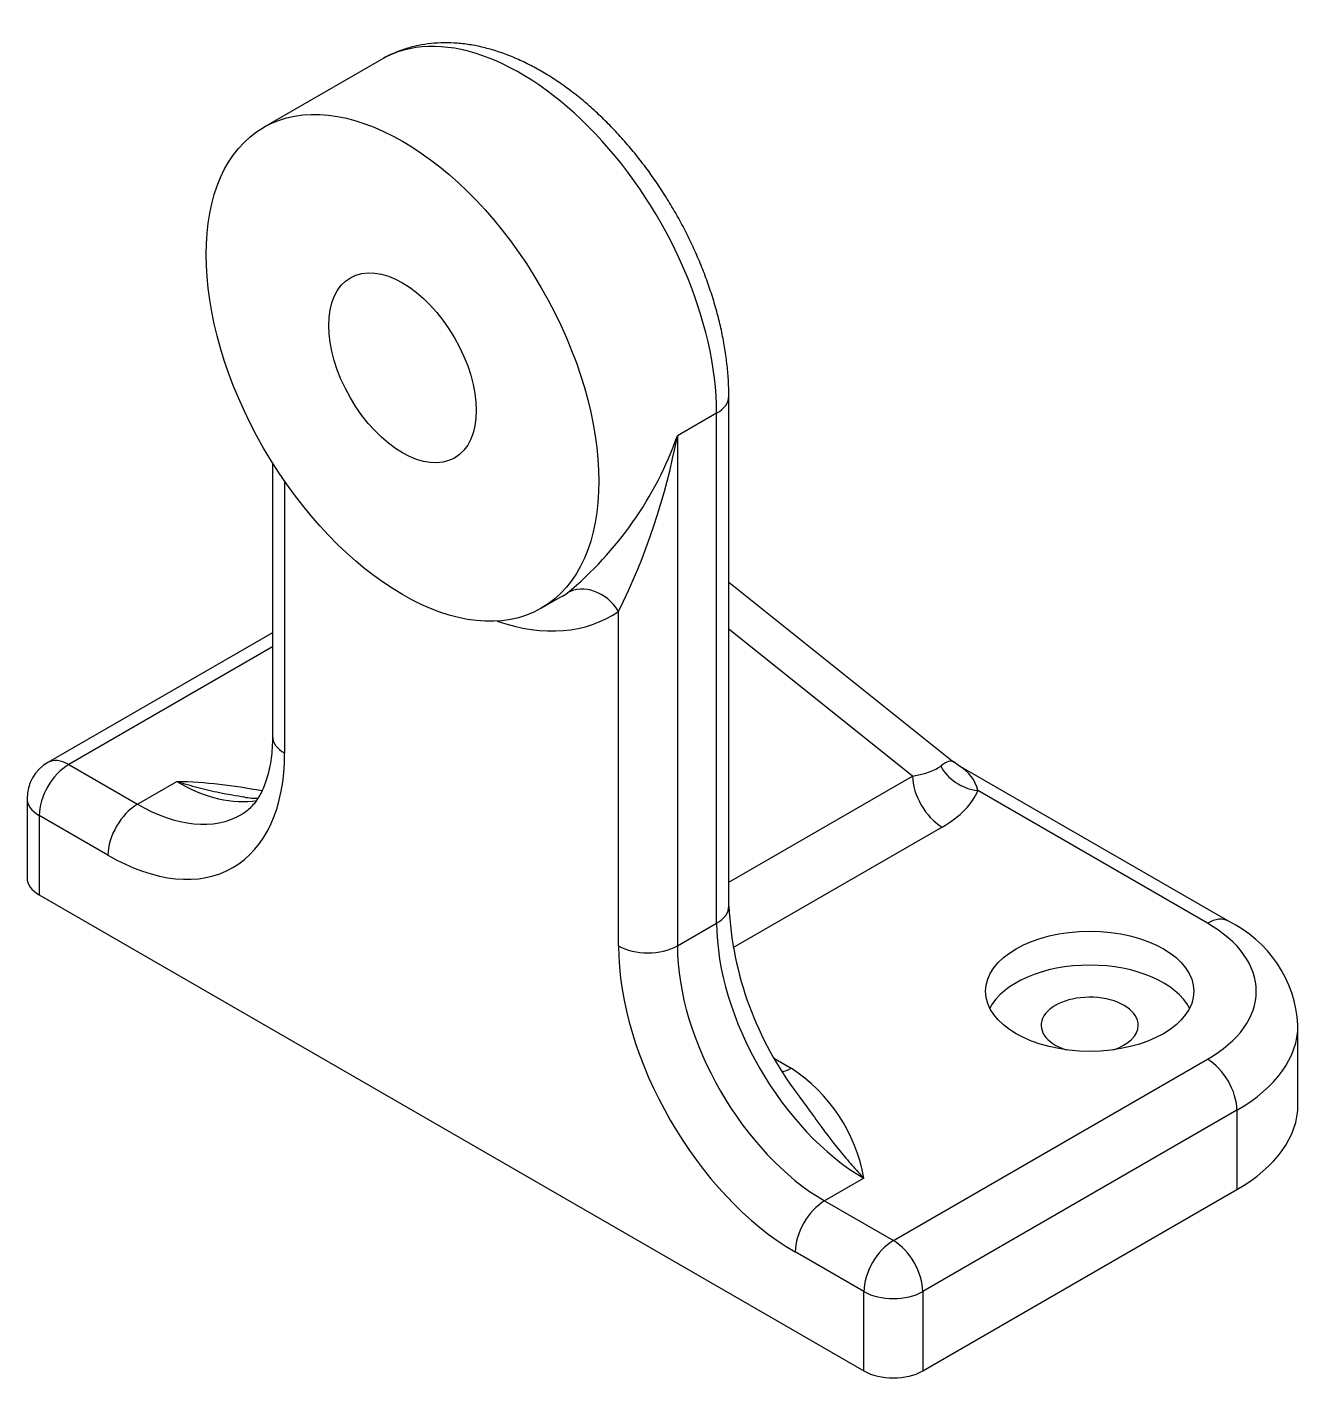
# Model space of a CAD drawing. Header units: millimetres. Extents: x 103.5 to 195.1, y 59.7 to 157.
import ezdxf

# ---------------------------------------------------------------- set-up
doc = ezdxf.new("R2010")
doc.units = ezdxf.units.MM
doc.layers.add('Default', color=7, linetype='Continuous')
doc.layers.add('NEW_STAND_V20', color=7, linetype='Continuous')

# ---------------------------------------------------------------- blocks, each defined once
blk = doc.blocks.new('SE')
at = {"layer": 'NEW_STAND_V20', "color": 7, "linetype": 'Continuous'}
for p, q in [((129.068, 154.665), (120.582, 149.766)), ((154.089, 93.662), (154.089, 130.405)), ((153.21, 129.18), (150.381, 127.547)), ((153.21, 92.437), (153.21, 129.18)), ((150.381, 127.547), (150.381, 90.804)), ((121.219, 125.615), (121.219, 105.91)), ((122.097, 124.281), (122.097, 104.685)), ((170.305, 104.029), (154.089, 116.983)), ((140.582, 115.125), (141.997, 115.942)), ((146.139, 90.804), (146.139, 114.898)), ((121.219, 113.357), (105.041, 104.017)), ((167.328, 103.038), (154.089, 113.613)), ((121.219, 112.343), (106.541, 103.868)), ((106.541, 103.868), (111.491, 101.011)), ((170.636, 103.804), (170.308, 104.034)), ((190.065, 92.586), (170.636, 103.803)), ((111.491, 101.011), (114.319, 102.644)), ((154.089, 95.394), (167.328, 103.038)), ((103.541, 101.419), (103.541, 95.703)), ((188.565, 92.437), (172.016, 101.992)), ((109.369, 97.336), (104.42, 100.194)), ((104.42, 100.194), (104.42, 94.479)), ((169.449, 99.364), (154.377, 90.662)), ((104.42, 94.479), (163.816, 60.186)), ((150.381, 90.804), (153.21, 92.437)), ((195.08, 79.373), (195.08, 85.089)), ((157.378, 82.682), (158.572, 81.993)), ((165.938, 69.576), (188.565, 82.639)), ((190.687, 78.965), (168.059, 65.901)), ((190.687, 78.965), (190.687, 73.25)), ((163.816, 74.066), (160.988, 72.433)), ((168.059, 60.186), (190.687, 73.25)), ((160.988, 72.433), (165.938, 69.576)), ((163.816, 65.901), (158.867, 68.759)), ((163.816, 60.186), (163.816, 65.901)), ((168.059, 65.901), (168.059, 60.186))]:
    blk.add_line(p, q, dxfattribs=at)
for centre, radius, start, end in [((125.945, 136.232), 25.934, 309.52359, 340.4327), ((102.412, 136.6), 48.816, 333.60388, 349.31216), ((106.541, 101.419), 3, 120, 180), ((113.276, 65.27), 37.389, 78.94978, 88.40077), ((119.991, 105.327), 3.879, 258.47265, 272.88675), ((178.522, 94.926), 24.466, 182.96046, 217.28178), ((186.236, 84.605), 8.852, 3.12111, 64.36637), ((152.103, 72.015), 11.892, 9.93449, 57.04152)]:
    blk.add_arc(centre, radius, start, end, dxfattribs=at)
for centre, major_axis, ratio, start_param, end_param in [((139.068, 137.345), (10, -17.321), 0.57735, 0.785398, 3.141593), ((151.089, 130.405), (-3, 0), 0.57735, 2.356194, 3.141976), ((131.997, 133.262), (-10, 17.321), 0.57735, 3.141593, 3.187973), ((144.017, 113.673), (1.703, -2.47), 0.815619, 1.505322, 3.076118), ((134.118, 134.487), (-11.5, 19.919), 0.57735, 2.558853, 3.187973), ((124.219, 105.91), (3, 0), 0.57735, 3.141593, 3.926991), ((106.541, 101.419), (1.5, -2.598), 0.57735, 2.356194, 3.141593), ((109.369, 112.033), (-9, 15.588), 0.57735, 2.356194, 3.926991), ((168.766, 101.419), (-1.494, -2.641), 0.333683, 3.088049, 3.838075), ((106.541, 101.419), (-1.5, -2.598), 0.57735, 3.926991, 5.497787), ((165.206, 104.263), (4.451, 0.02), 0.315205, 5.207676, 5.905808), ((172.016, 104.441), (-2.807, 1.057), 0.797853, 0.717844, 1.862702), ((168.766, 101.419), (3.302, 0.198), 0.863345, 0.132465, 0.917863), ((114.319, 114.891), (-7.5, 12.99), 0.57735, 2.356194, 2.932572), ((169.449, 101.813), (-1.5, 2.598), 0.57735, 0.785398, 2.356194), ((106.541, 101.419), (3, 0), 0.57735, 3.141593, 3.926991), ((165.206, 101.813), (6.93, 1.49), 0.539978, 5.250467, 5.948599), ((111.491, 98.561), (-1.5, -2.598), 0.57735, 3.926991, 5.497787), ((111.491, 113.258), (-7.5, 12.99), 0.57735, 2.356194, 3.141764), ((106.541, 95.703), (3, 0), 0.57735, 3.141593, 3.926991), ((151.089, 93.662), (-3, 0), 0.57735, 2.356194, 3.141593), ((188.565, 89.988), (-1.5, -2.598), 0.57735, 3.14121, 3.926991), ((163.816, 86.314), (7.5, -12.99), 0.57735, 3.926991, 5.497787), ((180.08, 87.538), (-12, 0), 0.57735, 2.356194, 3.926991), ((158.867, 83.456), (9, -15.588), 0.57735, 3.926991, 5.497787), ((148.26, 92.029), (-3, 0), 0.57735, 0.785398, 2.356194), ((160.988, 84.681), (-7.5, 12.99), 0.57735, 0.785398, 2.356194), ((180.08, 85.089), (7.5, 0), 0.57735, 0.286757, 2.854836), ((180.08, 85.089), (3.5, 0), 0.57735, 0, 4.207991), ((180.08, 85.089), (3.5, 0), 0.57735, 5.216787, 6.283185), ((180.08, 85.089), (-15, 0), 0.57735, 2.356194, 3.141454), ((158.572, 84.442), (1.5, 2.598), 0.57735, 3.609679, 3.926991), ((188.565, 80.19), (1.5, -2.598), 0.57735, 0.785398, 2.356194), ((180.08, 79.373), (-15, 0), 0.57735, 2.356194, 3.141593), ((160.988, 69.984), (-1.5, -2.598), 0.57735, 3.926991, 5.497787), ((165.938, 67.126), (-1.5, -2.598), 0.57735, 3.926991, 5.497787), ((165.938, 67.126), (-1.5, 2.598), 0.57735, 3.926991, 5.497787), ((165.938, 67.126), (-3, 0), 0.57735, 0.785398, 2.356194), ((165.938, 61.411), (3, 0), 0.57735, 3.926991, 5.497787)]:
    blk.add_ellipse(centre, major_axis=major_axis, ratio=ratio, start_param=start_param, end_param=end_param, dxfattribs=at)
for centre, major_axis in [((130.582, 132.446), (10, -17.321)), ((130.582, 132.446), (-3.75, 6.495)), ((180.08, 87.538), (-7.5, 0))]:
    blk.add_ellipse(centre, major_axis=major_axis, ratio=0.57735, dxfattribs=at)
for points, knots in [([(154.089, 130.405), (154.087, 130.63), (154.081, 131.178), (154.019, 132.187), (153.884, 133.361), (153.683, 134.558), (153.42, 135.762), (153.097, 136.971), (152.714, 138.18), (152.276, 139.383), (151.782, 140.577), (151.237, 141.756), (150.642, 142.917), (149.999, 144.055), (149.312, 145.165), (148.582, 146.243), (147.813, 147.285), (147.007, 148.287), (146.167, 149.245), (145.296, 150.154), (144.396, 151.01), (143.471, 151.811), (142.522, 152.551), (141.554, 153.227), (140.569, 153.836), (139.57, 154.372), (138.563, 154.833), (137.551, 155.213), (136.54, 155.51), (135.537, 155.721), (134.549, 155.844), (133.581, 155.878), (132.64, 155.824), (131.734, 155.685), (130.861, 155.463), (130.041, 155.161), (129.429, 154.88), (129.142, 154.702), (129.077, 154.662)], [0, 0, 0, 0, 0.015795, 0.045071, 0.074308, 0.103506, 0.132649, 0.161733, 0.190759, 0.219733, 0.248664, 0.277562, 0.306438, 0.335304, 0.364172, 0.393052, 0.421955, 0.450895, 0.479882, 0.50893, 0.538048, 0.567247, 0.596531, 0.625901, 0.655349, 0.684855, 0.714374, 0.743835, 0.773153, 0.802226, 0.830951, 0.859239, 0.887035, 0.914328, 0.941153, 0.967582, 0.993715, 1, 1, 1, 1]), ([(121.219, 105.91), (121.217, 105.75), (121.213, 105.357), (121.169, 104.679), (121.073, 103.952), (120.933, 103.278), (120.756, 102.668), (120.544, 102.122), (120.302, 101.639), (120.033, 101.219), (119.737, 100.855), (119.408, 100.549), (119.153, 100.352), (119.008, 100.281), (118.989, 100.272)], [0, 0, 0, 0, 0.046856, 0.136228, 0.225365, 0.314451, 0.403686, 0.493476, 0.584441, 0.677511, 0.774063, 0.876092, 0.986133, 1, 1, 1, 1]), ([(119.219, 101.519), (118.618, 101.605), (118.011, 101.709), (116.893, 101.938), (116.382, 102.056), (115.611, 102.258), (115.353, 102.33), (114.837, 102.48), (114.577, 102.56), (114.319, 102.644)], [0.6000185, 0.6000185, 0.6000185, 0.6000185, 0.75, 0.75, 0.875, 0.875, 0.9375, 0.9375, 1, 1, 1, 1]), ([(159.122, 80.007), (159.24, 79.847), (159.357, 79.687), (159.773, 79.114), (160.069, 78.705), (160.944, 77.506), (161.515, 76.743), (162.375, 75.678), (162.662, 75.336), (163.094, 74.844), (163.238, 74.683), (163.527, 74.369), (163.672, 74.215), (163.816, 74.066)], [0.3267083, 0.3267083, 0.3267083, 0.3267083, 0.375, 0.375, 0.5, 0.5, 0.75, 0.75, 0.875, 0.875, 0.9375, 0.9375, 1, 1, 1, 1])]:
    blk.add_open_spline(points, degree=3, knots=knots, dxfattribs=at)
blk.add_open_spline([(159.061, 80.091), (159.081, 80.063), (159.102, 80.035), (159.122, 80.007)], degree=3, dxfattribs=at)

msp = doc.modelspace()

# ---------------------------------------------------------------- block references
at = {"layer": 'Default'}
msp.add_blockref('SE', (0, 0), dxfattribs=at)

doc.saveas('drawing.dxf')
